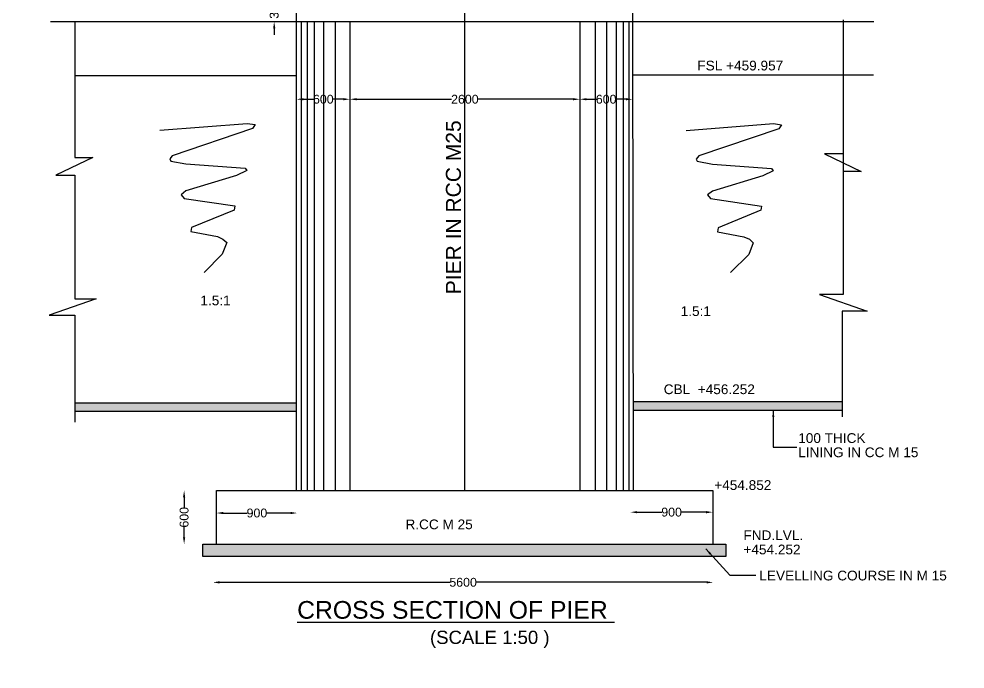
# Model space of a CAD drawing. Header units: millimetres. Extents: x 5124 to 2568158, y 2311 to 44431807.
# Drawn here: x 2546882 to 2557569, y 44419749 to 44427096 of the extents above; entities that cross this region are included whole.
import ezdxf

# ---------------------------------------------------------------- set-up
doc = ezdxf.new("R2010")
doc.units = ezdxf.units.MM
doc.header["$LTSCALE"] = 15
doc.header["$MEASUREMENT"] = 0
doc.layers.add('DRAWING', color=2, linetype='Continuous')
doc.layers.add('TEXT', color=7, linetype='Continuous')
doc.styles.get("Standard").update_dxf_attribs({"font": 'arial.ttf', "height": 100})
doc.dimstyles.get("Standard").update_dxf_attribs({"dimtxt": 100, "dimasz": 75, "dimexe": 0.18, "dimexo": 0.0625, "dimgap": 0.09, "dimtad": 0, "dimdec": 0, "dimzin": 0, "dimdsep": 46, "dimtxsty": 'Standard', "dimcen": 0.09, "dimse1": 1, "dimse2": 1, "dimadec": 0, "dimazin": 0, "dimtfac": 1, "dimtdec": 0, "dimtofl": 0, "dimtmove": 0, "dimatfit": 3, "dimfxl": 1, "dimtolj": 1, "dimtzin": 0, "dimarcsym": 0})
pattern_1 = [(50, (0, 0), (358.6300913, -31.3760675), [37.5, -412.5]), (355, (0, 0), (-69.3756668, 376.096067), [30, -330]), (100.4514, (29.9, -2.6), (289.2546909, 344.719771), [31.870095, -350.571056]), (46.1842, (0, 100), (533.6205243, -82.759507), [56.25, -618.75]), (96.6356, (44.47, 93.1), (467.331353, 487.0589355), [47.805144, -525.8565]), (351.1842, (0, 100), (467.3309726, 487.0593005), [45, -495]), (21, (50, 75), (298.453526, -201.3094453), [37.5, -412.5]), (326, (50, 75), (121.657666, 362.5750225), [30, -330]), (71.4514, (74.87, 58.22), (420.1113143, 161.2652484), [31.870095, -350.571056]), (37.5, (0, 0), (6.07992766, 166.4469269), [0, -326, 0, -335, 0, -331.25]), (7.5, (0, 0), (131.5347687, 197.20585594), [0, -191, 0, -318.5, 0, -126.25]), (327.5, (-111.5, 0), (266.9112181, -11.27743587), [0, -125, 0, -390, 0, -517.5]), (317.5, (-161.5, 0), (291.5930847, 50.0524912), [0, -162.5, 0, -259, 0, -367.5])]

# ---------------------------------------------------------------- blocks, each defined once
blk = doc.blocks.new('*D40')
at = {"layer": 'Defpoints', "color": 0, "transparency": 16777216}
for p in [(2550019, 44426188), (2550621, 44426188), (2550621, 44426188)]:
    blk.add_point(p, dxfattribs=at)
at = {"layer": 'TEXT', "color": 0, "lineweight": -2, "transparency": 16777216}
for p, q in [((2550094, 44426188), (2550209, 44426188)), ((2550546, 44426188), (2550431, 44426188))]:
    blk.add_line(p, q, dxfattribs=at)
at = {"layer": 'TEXT', "color": 0, "transparency": 16777216}
for points in [[(2550094, 44426201), (2550094, 44426176), (2550019, 44426188)], [(2550546, 44426201), (2550546, 44426176), (2550621, 44426188)]]:
    blk.add_solid(points, dxfattribs=at)
at = {"layer": 'TEXT', "color": 0, "transparency": 16777216, "insert": (2550320, 44426188), "char_height": 100, "attachment_point": 5}
blk.add_mtext('\\A1;600', dxfattribs=at)
blk = doc.blocks.new('*D41')
at = {"layer": 'Defpoints', "color": 0, "transparency": 16777216}
for p in [(2550621, 44426188), (2553217, 44426188), (2553217, 44426188)]:
    blk.add_point(p, dxfattribs=at)
at = {"layer": 'TEXT', "color": 0, "lineweight": -2, "transparency": 16777216}
for p, q in [((2550696, 44426188), (2551769, 44426188)), ((2553142, 44426188), (2552069, 44426188))]:
    blk.add_line(p, q, dxfattribs=at)
at = {"layer": 'TEXT', "color": 0, "transparency": 16777216}
for points in [[(2550696, 44426201), (2550696, 44426176), (2550621, 44426188)], [(2553142, 44426201), (2553142, 44426176), (2553217, 44426188)]]:
    blk.add_solid(points, dxfattribs=at)
at = {"layer": 'TEXT', "color": 0, "transparency": 16777216, "insert": (2551919, 44426188), "char_height": 100, "attachment_point": 5}
blk.add_mtext('\\A1;2600', dxfattribs=at)
blk = doc.blocks.new('*D42')
at = {"layer": 'Defpoints', "color": 0, "transparency": 16777216}
for p in [(2553217, 44426188), (2553813, 44426190), (2553813, 44426188)]:
    blk.add_point(p, dxfattribs=at)
at = {"layer": 'TEXT', "color": 0, "lineweight": -2, "transparency": 16777216}
for p, q in [((2553292, 44426188), (2553404, 44426188)), ((2553738, 44426188), (2553626, 44426188))]:
    blk.add_line(p, q, dxfattribs=at)
at = {"layer": 'TEXT', "color": 0, "transparency": 16777216}
for points in [[(2553292, 44426201), (2553292, 44426176), (2553217, 44426188)], [(2553738, 44426201), (2553738, 44426176), (2553813, 44426188)]]:
    blk.add_solid(points, dxfattribs=at)
at = {"layer": 'TEXT', "color": 0, "transparency": 16777216, "insert": (2553515, 44426188), "char_height": 100, "attachment_point": 5}
blk.add_mtext('\\A1;600', dxfattribs=at)
blk = doc.blocks.new('*D43')
at = {"layer": 'Defpoints', "color": 0, "transparency": 16777216}
for p in [(2549114, 44421521), (2550025, 44421521), (2550025, 44421512)]:
    blk.add_point(p, dxfattribs=at)
at = {"layer": 'TEXT', "color": 0, "lineweight": -2, "transparency": 16777216}
for p, q in [((2549189, 44421512), (2549459, 44421512)), ((2549950, 44421512), (2549680, 44421512))]:
    blk.add_line(p, q, dxfattribs=at)
at = {"layer": 'TEXT', "color": 0, "transparency": 16777216}
for points in [[(2549189, 44421525), (2549189, 44421500), (2549114, 44421512)], [(2549950, 44421525), (2549950, 44421500), (2550025, 44421512)]]:
    blk.add_solid(points, dxfattribs=at)
at = {"layer": 'TEXT', "color": 0, "transparency": 16777216, "insert": (2549570, 44421512), "char_height": 100, "attachment_point": 5}
blk.add_mtext('\\A1;900', dxfattribs=at)
blk = doc.blocks.new('*D44')
at = {"layer": 'Defpoints', "color": 0, "transparency": 16777216}
for p in [(2548748, 44421766), (2549114, 44421766), (2549114, 44421162)]:
    blk.add_point(p, dxfattribs=at)
at = {"layer": 'TEXT', "color": 0, "lineweight": -2, "transparency": 16777216}
for p, q in [((2548748, 44421691), (2548748, 44421574)), ((2548748, 44421237), (2548748, 44421353))]:
    blk.add_line(p, q, dxfattribs=at)
at = {"layer": 'TEXT', "color": 0, "transparency": 16777216}
for points in [[(2548735, 44421691), (2548760, 44421691), (2548748, 44421766)], [(2548735, 44421237), (2548760, 44421237), (2548748, 44421162)]]:
    blk.add_solid(points, dxfattribs=at)
at = {"layer": 'TEXT', "color": 0, "transparency": 16777216, "insert": (2548748, 44421464), "char_height": 100, "attachment_point": 5, "rotation": 90}
blk.add_mtext('\\A1;600', dxfattribs=at)
blk = doc.blocks.new('*D45')
at = {"layer": 'Defpoints', "color": 0, "transparency": 16777216}
for p in [(2553790, 44421522), (2554719, 44421522), (2554719, 44421522)]:
    blk.add_point(p, dxfattribs=at)
at = {"layer": 'TEXT', "color": 0, "lineweight": -2, "transparency": 16777216}
for p, q in [((2553865, 44421522), (2554144, 44421522)), ((2554644, 44421522), (2554365, 44421522))]:
    blk.add_line(p, q, dxfattribs=at)
at = {"layer": 'TEXT', "color": 0, "transparency": 16777216}
for points in [[(2553865, 44421534), (2553865, 44421509), (2553790, 44421522)], [(2554644, 44421534), (2554644, 44421509), (2554719, 44421522)]]:
    blk.add_solid(points, dxfattribs=at)
at = {"layer": 'TEXT', "color": 0, "transparency": 16777216, "insert": (2554254, 44421522), "char_height": 100, "attachment_point": 5}
blk.add_mtext('\\A1;900', dxfattribs=at)
blk = doc.blocks.new('*D46')
at = {"layer": 'Defpoints', "color": 0, "transparency": 16777216}
for p in [(2554724, 44420729), (2549073, 44420657), (2554724, 44420657)]:
    blk.add_point(p, dxfattribs=at)
at = {"layer": 'TEXT', "color": 0, "lineweight": -2, "transparency": 16777216}
for p, q in [((2549148, 44420729), (2551749, 44420729)), ((2554649, 44420729), (2552048, 44420729))]:
    blk.add_line(p, q, dxfattribs=at)
at = {"layer": 'TEXT', "color": 0, "transparency": 16777216}
for points in [[(2549148, 44420741), (2549148, 44420716), (2549073, 44420729)], [(2554649, 44420741), (2554649, 44420716), (2554724, 44420729)]]:
    blk.add_solid(points, dxfattribs=at)
at = {"layer": 'TEXT', "color": 0, "transparency": 16777216, "insert": (2551899, 44420729), "char_height": 100, "attachment_point": 5}
blk.add_mtext('\\A1;5600', dxfattribs=at)
blk = doc.blocks.new('*D82')
at = {"layer": 'Defpoints', "color": 0, "transparency": 16777216}
for p in [(2549765, 44427364), (2549765, 44427065), (2549765, 44427065)]:
    blk.add_point(p, dxfattribs=at)
at = {"layer": 'TEXT', "color": 0, "lineweight": -2, "transparency": 16777216}
for p, q in [((2549765, 44427439), (2549765, 44427514)), ((2549765, 44426990), (2549765, 44426915))]:
    blk.add_line(p, q, dxfattribs=at)
at = {"layer": 'TEXT', "color": 0, "transparency": 16777216}
for points in [[(2549753, 44427439), (2549778, 44427439), (2549765, 44427364)], [(2549753, 44426990), (2549778, 44426990), (2549765, 44427065)]]:
    blk.add_solid(points, dxfattribs=at)
at = {"layer": 'TEXT', "color": 0, "transparency": 16777216, "insert": (2549765, 44427214), "char_height": 100, "attachment_point": 5, "rotation": 90}
blk.add_mtext('\\A1;300', dxfattribs=at)

msp = doc.modelspace()

# ---------------------------------------------------------------- hatches: boundary and pattern name
at = {"layer": 'TEXT'}
h = msp.add_hatch(dxfattribs=at)
h.set_pattern_fill('AR-CONC,_O', color=0, scale=50)
h.set_pattern_definition(pattern_1)
h.paths.add_polyline_path([(2550702.8, 44410677.1), (2551227.7, 44410677.1), (2551220.2, 44417456.3), (2550691.6, 44417456.3)])
h.paths.add_polyline_path([(2549591.8, 44410677.1), (2550702.8, 44410677.1), (2550691.6, 44417456.3)])
h.paths.add_polyline_path([(2540370.7, 44410221.8), (2542790.6, 44410221.8), (2542790.6, 44414491.1), (2540370.7, 44414491.1)])
h.paths.add_polyline_path([(2537978.5, 44410221.8), (2540370.7, 44410221.8), (2540370.7, 44414491.1), (2537978.5, 44414491.1)])
h.paths.add_polyline_path([(2540370.7, 44414491.1), (2540370.7, 44415241.5), (2537978.5, 44415241.5), (2537978.5, 44414491.1)])
h.paths.add_polyline_path([(2540370.7, 44415241.5), (2540370.7, 44414491.1), (2542790.6, 44414491.1), (2542790.6, 44415241.5)])
h.paths.add_polyline_path([(2542790.6, 44415241.5), (2542790.6, 44415510.7), (2541742.8, 44415510.7), (2541207.4, 44415510.7), (2540370.7, 44415510.7), (2540370.7, 44415241.5)])
h.paths.add_polyline_path([(2550829.5, 44410857.4), (2551100.6, 44410857.4), (2551100.6, 44410705.2), (2550829.5, 44410705.2)], flags=24)
h.paths.add_polyline_path([(2549977.7, 44410857.4), (2550316.6, 44410857.4), (2550316.6, 44410705.2), (2549977.7, 44410705.2)], flags=24)
h.paths.add_polyline_path([(2540210.4, 44414899.9), (2540558.7, 44414899.9), (2540558.7, 44414747.8), (2540210.4, 44414747.8)], flags=9)
h.paths.add_polyline_path([(2550820.4, 44417825.9), (2551091.5, 44417825.9), (2551091.5, 44417673.8), (2550820.4, 44417673.8)], flags=9)
h.paths.add_polyline_path([(2551063.3, 44409910.5), (2551412.2, 44409910.5), (2551412.2, 44409758.4), (2551063.3, 44409758.4)], flags=9)
h.paths.add_polyline_path([(2549280.5, 44410855.6), (2549551.1, 44410855.6), (2549551.1, 44410703.5), (2549280.5, 44410703.5)], flags=9)
h.paths.add_polyline_path([(2551882.2, 44410857.4), (2552232.2, 44410857.4), (2552232.2, 44410705.2), (2551882.2, 44410705.2)], flags=9)
h.paths.add_polyline_path([(2552946.6, 44410857.4), (2553217.2, 44410857.4), (2553217.2, 44410705.2), (2552946.6, 44410705.2)], flags=9)
h.paths.add_polyline_path([(2540200.7, 44418496.3), (2540549, 44418496.3), (2540549, 44418344.1), (2540200.7, 44418344.1)], flags=9)
h.paths.add_polyline_path([(2540195.2, 44418124.9), (2540547.5, 44418124.9), (2540547.5, 44417972.8), (2540195.2, 44417972.8)], flags=9)
h.paths.add_polyline_path([(2542215.9, 44418126), (2542489.3, 44418126), (2542489.3, 44417973.9), (2542215.9, 44417973.9)], flags=9)
h.paths.add_polyline_path([(2542722.8, 44418126), (2542995.1, 44418126), (2542995.1, 44417973.9), (2542722.8, 44417973.9)], flags=9)
h.paths.add_polyline_path([(2540210.1, 44409493.7), (2540559, 44409493.7), (2540559, 44409341.5), (2540210.1, 44409341.5)], flags=9)
h.paths.add_polyline_path([(2540230.3, 44416197.8), (2540500.1, 44416197.8), (2540500.1, 44416045.7), (2540230.3, 44416045.7)], flags=9)
h.paths.add_polyline_path([(2540184.3, 44417072.7), (2540184.3, 44417345), (2540336.5, 44417345), (2540336.5, 44417072.7)], flags=9)
h.paths.add_polyline_path([(2541903.2, 44416443.5), (2542242.1, 44416443.5), (2542242.1, 44416291.4), (2541903.2, 44416291.4)], flags=9)
h.paths.add_polyline_path([(2541686.4, 44416694.6), (2541686.4, 44416969.2), (2541838.5, 44416969.2), (2541838.5, 44416694.6)], flags=9)
h.paths.add_polyline_path([(2565689.3, 44431271.9), (2568106.1, 44431271.9), (2568106.1, 44431582.3), (2565689.3, 44431582.3)], flags=9)
h.paths.add_polyline_path([(2559103.5, 44431297.7), (2560138.4, 44431297.7), (2560138.4, 44431608.2), (2559103.5, 44431608.2)], flags=9)
h.paths.add_polyline_path([(2559025, 44431216.8), (2567866.7, 44431216.8), (2567866.7, 44415750.3), (2559025, 44415750.3)], flags=9)
h.paths.add_polyline_path([(2550432.8, 44407938.3), (2552066.8, 44407938.3), (2552066.8, 44408180.9), (2550432.8, 44408180.9)], flags=9)
h.paths.add_polyline_path([(2557433.4, 44408262), (2558622.6, 44408262), (2558622.6, 44408452.7), (2557433.4, 44408452.7)], flags=9)
h.paths.add_polyline_path([(2557115.5, 44408480.3), (2559578.5, 44408480.3), (2559578.5, 44408708.2), (2557115.5, 44408708.2)], flags=9)
h.paths.add_polyline_path([(2557220.1, 44408823.3), (2559370, 44408823.3), (2559370, 44409069.3), (2557220.1, 44409069.3)], flags=9)
h.paths.add_polyline_path([(2546303, 44408072), (2548764.8, 44408072), (2548764.8, 44408266), (2546303, 44408266)], flags=9)
h.paths.add_polyline_path([(2546435.8, 44408314), (2548671.6, 44408314), (2548671.6, 44408556.6), (2546435.8, 44408556.6)], flags=9)
h.paths.add_polyline_path([(2559785.2, 44413013.7), (2566500.8, 44413013.7), (2566500.8, 44413246.6), (2559785.2, 44413246.6)], flags=9)
h.paths.add_polyline_path([(2559802.8, 44413664.6), (2566518.4, 44413664.6), (2566518.4, 44413897.4), (2559802.8, 44413897.4)], flags=9)
h.paths.add_polyline_path([(2557225.1, 44411959.1), (2558890.1, 44411959.1), (2558890.1, 44412226.1), (2557225.1, 44412226.1)], flags=9)
h.paths.add_polyline_path([(2556577.3, 44412192.5), (2560282.1, 44412192.5), (2560282.1, 44412464.2), (2556577.3, 44412464.2)], flags=9)
h.paths.add_polyline_path([(2556509, 44412415.4), (2559639.1, 44412415.4), (2559639.1, 44412755.1), (2556509, 44412755.1)], flags=9)
h.paths.add_polyline_path([(2556710.3, 44413618.1), (2557917.7, 44413618.1), (2557917.7, 44413812.1), (2556710.3, 44413812.1)], flags=9)
h.paths.add_polyline_path([(2556683.6, 44413255.5), (2557708.9, 44413255.5), (2557708.9, 44413449.5), (2556683.6, 44413449.5)], flags=9)
h.paths.add_polyline_path([(2562338.7, 44415055.8), (2567534, 44415055.8), (2567534, 44415366.2), (2562338.7, 44415366.2)], flags=9)
h.paths.add_polyline_path([(2553571, 44409971), (2554127, 44409971), (2554127, 44410124.1), (2553571, 44410124.1)], flags=9)
h.paths.add_polyline_path([(2553571.5, 44410133.8), (2554196, 44410133.8), (2554196, 44410283.8), (2553571.5, 44410283.8)], flags=9)
h.paths.add_polyline_path([(2553460, 44410905), (2554097.6, 44410905), (2554097.6, 44411058.1), (2553460, 44411058.1)], flags=9)
h.paths.add_polyline_path([(2551248.7, 44417451.5), (2552266.7, 44417451.5), (2552266.7, 44417604.6), (2551248.7, 44417604.6)], flags=9)
h.paths.add_polyline_path([(2543266, 44409265.4), (2545336.2, 44409265.4), (2545336.2, 44409420.7), (2543266, 44409420.7)], flags=9)
h.paths.add_polyline_path([(2543071, 44409554.1), (2543708.6, 44409554.1), (2543708.6, 44409707.2), (2543071, 44409707.2)], flags=9)
h.paths.add_polyline_path([(2543071.5, 44409716.9), (2543696, 44409716.9), (2543696, 44409867), (2543071.5, 44409867)], flags=9)
h.paths.add_polyline_path([(2542831.3, 44410220.3), (2543469, 44410220.3), (2543469, 44410373.5), (2542831.3, 44410373.5)], flags=9)
h.paths.add_polyline_path([(2542820.3, 44415287.7), (2543457.9, 44415287.7), (2543457.9, 44415440.8), (2542820.3, 44415440.8)], flags=9)
h.paths.add_polyline_path([(2542827.9, 44415526.7), (2543465.5, 44415526.7), (2543465.5, 44415679.9), (2542827.9, 44415679.9)], flags=9)
h.paths.add_polyline_path([(2539999.9, 44415729.4), (2540637.5, 44415729.4), (2540637.5, 44415882.5), (2539999.9, 44415882.5)], flags=9)
h.paths.add_polyline_path([(2539768.5, 44415872.9), (2541116.3, 44415872.9), (2541116.3, 44416028.1), (2539768.5, 44416028.1)], flags=9)
h.paths.add_polyline_path([(2540371.3, 44417113.2), (2541311.6, 44417113.2), (2541311.6, 44417266.4), (2540371.3, 44417266.4)], flags=9)
h.paths.add_polyline_path([(2539650.6, 44417469.5), (2540432.1, 44417469.5), (2540432.1, 44417624.7), (2539650.6, 44417624.7)], flags=9)
h.paths.add_polyline_path([(2539650.6, 44417630.2), (2541565.1, 44417630.2), (2541565.1, 44417785.4), (2539650.6, 44417785.4)], flags=9)
h.paths.add_polyline_path([(2551222.2, 44421301.5), (2552003.6, 44421301.5), (2552003.6, 44421456.7), (2551222.2, 44421456.7)], flags=9)
h.paths.add_polyline_path([(2555219.7, 44420722.9), (2557235.6, 44420722.9), (2557235.6, 44420878.1), (2555219.7, 44420878.1)], flags=9)
h.paths.add_polyline_path([(2555040.2, 44421018), (2555677.8, 44421018), (2555677.8, 44421171.2), (2555040.2, 44421171.2)], flags=9)
h.paths.add_polyline_path([(2555040.7, 44421180.9), (2555704, 44421180.9), (2555704, 44421330.9), (2555040.7, 44421330.9)], flags=9)
h.paths.add_polyline_path([(2554735.9, 44421803.5), (2555373.5, 44421803.5), (2555373.5, 44421956.7), (2554735.9, 44421956.7)], flags=9)
h.paths.add_polyline_path([(2555658.8, 44422115.9), (2556983.6, 44422115.9), (2556983.6, 44422271.1), (2555658.8, 44422271.1)], flags=9)
h.paths.add_polyline_path([(2555658.8, 44422276.5), (2556440.3, 44422276.5), (2556440.3, 44422431.7), (2555658.8, 44422431.7)], flags=9)
h.paths.add_polyline_path([(2554139.5, 44422828.1), (2555127.2, 44422828.1), (2555127.2, 44422983.3), (2554139.5, 44422983.3)], flags=9)
h.paths.add_polyline_path([(2554331.5, 44423711.1), (2554693.3, 44423711.1), (2554693.3, 44423864.3), (2554331.5, 44423864.3)], flags=9)
h.paths.add_polyline_path([(2551737.1, 44423987.6), (2551737.1, 44426404.3), (2551426.7, 44426404.3), (2551426.7, 44423987.6)], flags=9)
h.paths.add_polyline_path([(2554519.5, 44426486.4), (2555452.8, 44426486.4), (2555452.8, 44426641.6), (2554519.5, 44426641.6)], flags=9)
h.paths.add_polyline_path([(2553841.1, 44427081.2), (2554478.8, 44427081.2), (2554478.8, 44427234.4), (2553841.1, 44427234.4)], flags=9)
h.paths.add_polyline_path([(2553764.1, 44427368.3), (2554401.7, 44427368.3), (2554401.7, 44427521.4), (2553764.1, 44427521.4)], flags=9)
h.paths.add_polyline_path([(2551227, 44427624.6), (2551864.6, 44427624.6), (2551864.6, 44427777.8), (2551227, 44427777.8)], flags=9)
h.paths.add_polyline_path([(2551245.3, 44427769.4), (2552554.3, 44427769.4), (2552554.3, 44427924.6), (2551245.3, 44427924.6)], flags=9)
h.paths.add_polyline_path([(2551938.5, 44429222.9), (2552917.6, 44429222.9), (2552917.6, 44429376.1), (2551938.5, 44429376.1)], flags=9)
h.paths.add_polyline_path([(2551133.5, 44429579.4), (2551914.9, 44429579.4), (2551914.9, 44429734.6), (2551133.5, 44429734.6)], flags=9)
h.paths.add_polyline_path([(2551133.5, 44429740.1), (2553009.2, 44429740.1), (2553009.2, 44429895.3), (2551133.5, 44429895.3)], flags=9)
h.paths.add_polyline_path([(2535011.9, 44421701.9), (2535649.5, 44421701.9), (2535649.5, 44421855.1), (2535011.9, 44421855.1)], flags=9)
h.paths.add_polyline_path([(2535011.9, 44422209.3), (2535649.5, 44422209.3), (2535649.5, 44422362.5), (2535011.9, 44422362.5)], flags=9)
h.paths.add_polyline_path([(2551475.8, 44419939.2), (2552925.2, 44419939.2), (2552925.2, 44420234.3), (2551475.8, 44420234.3)], flags=9)
h.paths.add_polyline_path([(2550531.5, 44408890.7), (2551980.9, 44408890.7), (2551980.9, 44409185.8), (2550531.5, 44409185.8)], flags=9)
h.paths.add_polyline_path([(2539887.8, 44408676.4), (2541337.2, 44408676.4), (2541337.2, 44408971.6), (2539887.8, 44408971.6)], flags=9)
h.paths.add_polyline_path([(2540042.7, 44420084.8), (2541492.1, 44420084.8), (2541492.1, 44420380), (2540042.7, 44420380)], flags=9)
h.paths.add_polyline_path([(2549972.9, 44420262.5), (2553662.5, 44420262.5), (2553662.5, 44420573), (2549972.9, 44420573)], flags=9)
h.paths.add_polyline_path([(2549622.6, 44409217.9), (2553591.5, 44409217.9), (2553591.5, 44409528.3), (2549622.6, 44409528.3)], flags=9)
h.paths.add_polyline_path([(2538441.7, 44409010.4), (2543015.9, 44409010.4), (2543015.9, 44409320.8), (2538441.7, 44409320.8)], flags=9)
h.paths.add_polyline_path([(2539206.5, 44420363.6), (2542709.4, 44420363.6), (2542709.4, 44420674.1), (2539206.5, 44420674.1)], flags=9)
h.paths.add_polyline_path([(2543721.3, 44421311.8), (2545939, 44421311.8), (2545939, 44421467), (2543721.3, 44421467)], flags=9)
h.paths.add_polyline_path([(2543560.8, 44421617.7), (2544198.4, 44421617.7), (2544198.4, 44421770.9), (2543560.8, 44421770.9)], flags=9)
h.paths.add_polyline_path([(2543561.3, 44421780.6), (2544224.6, 44421780.6), (2544224.6, 44421930.6), (2543561.3, 44421930.6)], flags=9)
h.paths.add_polyline_path([(2543293.8, 44422295), (2543931.4, 44422295), (2543931.4, 44422448.2), (2543293.8, 44422448.2)], flags=9)
h.paths.add_polyline_path([(2539153.8, 44421981.5), (2541456.5, 44421981.5), (2541456.5, 44422136.7), (2539153.8, 44422136.7)], flags=9)
h.paths.add_polyline_path([(2539770.3, 44425363.8), (2541320.2, 44425363.8), (2541320.2, 44425519), (2539770.3, 44425519)], flags=9)
h.paths.add_polyline_path([(2540042.5, 44427424.1), (2541227.6, 44427424.1), (2541227.6, 44427579.3), (2540042.5, 44427579.3)], flags=9)
h.paths.add_polyline_path([(2542952.1, 44427869.9), (2544300, 44427869.9), (2544300, 44428025.1), (2542952.1, 44428025.1)], flags=9)
h.paths.add_polyline_path([(2542601.9, 44428204.9), (2543476.4, 44428204.9), (2543476.4, 44428360.1), (2542601.9, 44428360.1)], flags=9)
h.paths.add_polyline_path([(2541184.4, 44427894.8), (2541989, 44427894.8), (2541989, 44428050), (2541184.4, 44428050)], flags=9)
h.paths.add_polyline_path([(2540939.3, 44428508.4), (2541891.4, 44428508.4), (2541891.4, 44428663.6), (2540939.3, 44428663.6)], flags=9)
h.paths.add_polyline_path([(2540798.2, 44428458.6), (2540925.9, 44428458.6), (2540925.9, 44428608.6), (2540798.2, 44428608.6)], flags=9)
h.paths.add_polyline_path([(2540745.2, 44428478.3), (2540897.8, 44428478.3), (2540897.8, 44428633.5), (2540745.2, 44428633.5)], flags=9)
h.paths.add_polyline_path([(2535187.2, 44429157.8), (2536169.9, 44429157.8), (2536169.9, 44429310.9), (2535187.2, 44429310.9)], flags=9)
h.paths.add_polyline_path([(2537247.6, 44427787.2), (2537866.1, 44427787.2), (2537866.1, 44427942.4), (2537247.6, 44427942.4)], flags=9)
h.paths.add_polyline_path([(2537247.6, 44427947.8), (2538727.6, 44427947.8), (2538727.6, 44428103), (2537247.6, 44428103)], flags=9)
h.paths.add_polyline_path([(2538366.9, 44428566.3), (2538985.4, 44428566.3), (2538985.4, 44428721.6), (2538366.9, 44428721.6)], flags=9)
h.paths.add_polyline_path([(2537963.4, 44428745.2), (2538946.5, 44428745.2), (2538946.5, 44428900.4), (2537963.4, 44428900.4)], flags=9)
h.paths.add_polyline_path([(2537144.6, 44428839.6), (2538935.3, 44428839.6), (2538935.3, 44428994.8), (2537144.6, 44428994.8)], flags=9)
h.paths.add_polyline_path([(2537144.6, 44429000.3), (2538687.1, 44429000.3), (2538687.1, 44429155.5), (2537144.6, 44429155.5)], flags=9)
h.paths.add_polyline_path([(2538904.8, 44429175.7), (2539806.3, 44429175.7), (2539806.3, 44429328.9), (2538904.8, 44429328.9)], flags=9)
h.paths.add_polyline_path([(2541093, 44429217.5), (2542033.4, 44429217.5), (2542033.4, 44429370.7), (2541093, 44429370.7)], flags=9)
h.paths.add_polyline_path([(2544871.2, 44429173.8), (2545596.8, 44429173.8), (2545596.8, 44429324.5), (2544871.2, 44429324.5)], flags=9)
h.paths.add_polyline_path([(2542028.7, 44430248.5), (2543640.7, 44430248.5), (2543640.7, 44430403.7), (2542028.7, 44430403.7)], flags=9)
h.paths.add_polyline_path([(2542028.7, 44430409.1), (2543664, 44430409.1), (2543664, 44430564.4), (2542028.7, 44430564.4)], flags=9)
h.paths.add_polyline_path([(2538118.5, 44430733.3), (2539893.6, 44430733.3), (2539893.6, 44430888.6), (2538118.5, 44430888.6)], flags=9)
h.paths.add_polyline_path([(2538218.4, 44430866.5), (2539776.9, 44430866.5), (2539776.9, 44431021.7), (2538218.4, 44431021.7)], flags=9)
h.paths.add_polyline_path([(2538036.2, 44430253.4), (2539381.5, 44430253.4), (2539381.5, 44430403.4), (2538036.2, 44430403.4)], flags=9)
h = msp.add_hatch(dxfattribs=at)
h.set_pattern_fill('AR-CONC,_O', color=0, scale=50)
h.set_pattern_definition(pattern_1)
h.paths.add_polyline_path([(2553164.4, 44429043.4), (2551916.6, 44429072.7), (2551916.6, 44428824.6), (2552677.1, 44428802.4), (2553008.4, 44428653.5), (2553008.4, 44427574.7), (2553164.4, 44427574.7)])
h.paths.add_polyline_path([(2551916.6, 44429072.7), (2551916.2, 44429072.7), (2550666, 44429042.4), (2550666, 44427577.2), (2550812.3, 44427577.2), (2550812.3, 44428618.7), (2551158.6, 44428802.8), (2551916.6, 44428824.9)])
h.paths.add_polyline_path([(2550666, 44429042.4), (2549784.3, 44429021.1), (2549784.3, 44429304.2), (2549303.1, 44429304.2), (2549303.1, 44428929.1), (2550517.5, 44428645.8), (2550517.5, 44427577.2), (2550666, 44427577.2)])
h.paths.add_polyline_path([(2554517, 44429303), (2554035.3, 44429303), (2554035.3, 44429023), (2553164.4, 44429043.4), (2553164.4, 44427574.7), (2553308, 44427574.7), (2553308, 44428647.7), (2554517, 44428927.6)])
h.paths.add_polyline_path([(2554866.9, 44421161.7), (2548960.3, 44421161.7), (2548960.3, 44421020.8), (2554866.9, 44421020.8)])
h.paths.add_polyline_path([(2542671.5, 44416894.4), (2542671.5, 44417226.6), (2542245.3, 44417226.6), (2542245.3, 44416978.8), (2541474.7, 44416996.9), (2541474.7, 44415697.4), (2541601.8, 44415697.4), (2541601.8, 44416646.8)])
h.paths.add_polyline_path([(2541474.7, 44416996.9), (2540370.7, 44417022.8), (2540370.7, 44416803.3), (2541043.6, 44416783.6), (2541336.7, 44416651.9), (2541336.7, 44415697.4), (2541474.7, 44415697.4)])
h.paths.add_polyline_path([(2540370.7, 44417022.8), (2540370.4, 44417022.8), (2539264.2, 44416996), (2539264.2, 44415699.6), (2539393.7, 44415699.6), (2539393.7, 44416621.1), (2539700.1, 44416784), (2540365.8, 44416803.4), (2540370.7, 44416803.3)])
h.paths.add_polyline_path([(2539264.2, 44416996), (2538484.1, 44416977.1), (2538484.1, 44417227.6), (2538058.4, 44417227.6), (2538058.4, 44416895.8), (2539132.9, 44416645), (2539132.9, 44415699.6), (2539264.2, 44415699.6)])
h.paths.add_polyline_path([(2541866.2, 44416692.8), (2541866.2, 44416975.9), (2541660.2, 44416975.9), (2541660.2, 44416692.8)], flags=25)
h.paths.add_polyline_path([(2539122.1, 44416029.8), (2539405.2, 44416029.8), (2539405.2, 44416235.9), (2539122.1, 44416235.9)], flags=9)
h.paths.add_polyline_path([(2539114.6, 44416693.9), (2539114.6, 44416977), (2538908.5, 44416977), (2538908.5, 44416693.9)], flags=24)
h = msp.add_hatch(dxfattribs=at)
h.set_pattern_fill('AR-SAND', color=0, scale=100)
h.set_pattern_definition([(37.5, (0, 0), (-6.2993358, 192.6823769), [0, -152, 0, -170, 0, -162.5]), (7.5, (0, 0), (176.9776705, 282.2146065), [0, -82, 0, -137, 0, -52.5]), (327.5, (-123, 0), (311.4141862, 0.56590535), [0, -50, 0, -180, 0, -235]), (317.5, (-123, 0), (300.6126605, 87.7675565), [0, -25, 0, -118, 0, -135])])
h.paths.add_polyline_path([(2550019, 44422755.8), (2547514, 44422755.8), (2547514, 44422659.3), (2550019, 44422659.3)])
h.paths.add_polyline_path([(2556181.9, 44422769.4), (2553819.1, 44422769.4), (2553819.3, 44422675), (2556181.9, 44422675)])

# ---------------------------------------------------------------- linework, layer by layer
at = {"layer": 'DRAWING', "color": 0}
for points in [[(2551916.6, 44430152.5), (2551916.6, 44427065.2)], [(2550019, 44421765.9), (2550019, 44427065.2), (2550019, 44427363.7), (2553811.3, 44427363.7), (2553811.3, 44427065.2), (2553821, 44421765.9)], [(2547514, 44427065.2), (2547514, 44425528.8), (2547716.9, 44425528.8), (2547299.5, 44425328.4), (2547514, 44425328.4), (2547514, 44423934.3), (2547755.8, 44423934.3), (2547222.3, 44423747.7), (2547514, 44423747.7), (2547514, 44422537.7)], [(2547240.3, 44427065.2), (2556539.8, 44427065.2)], [(2550068.9, 44427065.2), (2550068.9, 44421765.9)], [(2550137.9, 44427065.2), (2550137.9, 44421765.9)], [(2550217.2, 44427065.2), (2550217.2, 44421765.9)], [(2550322.5, 44427065.2), (2550322.5, 44421765.9)], [(2550455.4, 44427065.2), (2550455.4, 44421765.9)], [(2550620.9, 44427065.2), (2550620.9, 44421765.9)], [(2551916.6, 44427065.2), (2551916.6, 44421765.9)], [(2553217.1, 44427065.2), (2553217.1, 44421765.9)], [(2553390.4, 44427065.2), (2553390.4, 44421765.9)], [(2553520.2, 44427065.2), (2553520.2, 44421765.9)], [(2553626.5, 44427065.2), (2553626.5, 44421765.9)], [(2553705.7, 44427065.2), (2553705.7, 44421765.9)], [(2553771.3, 44427065.2), (2553771.3, 44421765.9)], [(2549114.2, 44421161.7), (2549114.2, 44421765.9), (2554718.9, 44421765.9), (2554718.9, 44421161.7)]]:
    msp.add_lwpolyline(points, dxfattribs=at)
msp.add_lwpolyline([(2548960.3, 44421161.7), (2554866.9, 44421161.7), (2554866.9, 44421020.8), (2548960.3, 44421020.8)], close=True, dxfattribs=at)
at = {"layer": 'TEXT', "color": 0}
for points in [[(2556192.6, 44427085.2), (2556192.6, 44425572.1), (2555981.7, 44425572.1), (2556396, 44425373), (2556190.9, 44425373), (2556190.9, 44423982.6), (2555924.3, 44423982.6), (2556464.4, 44423795), (2556181.9, 44423795), (2556181.9, 44422599.1)], [(2547514, 44426457), (2550019, 44426457)], [(2553815.4, 44426465.1), (2556536.5, 44426465.1)], [(2548472.1, 44425839), (2549459.2, 44425914.7), (2549549, 44425901.3), (2549519.6, 44425857.6), (2548614.5, 44425549.6), (2548584.9, 44425513.3), (2548596.4, 44425489.9), (2548767.1, 44425457.3), (2549435.7, 44425408.3), (2549454.3, 44425383), (2549337.7, 44425325.5), (2548767.2, 44425152.6), (2548714, 44425109.5), (2548747.5, 44425068.2), (2549321.7, 44424981.9), (2549314.8, 44424936.6), (2548831.9, 44424738.4), (2548823.5, 44424692.9), (2549124.1, 44424637.1), (2549185.6, 44424608.5), (2549228.6, 44424569.7), (2549178.9, 44424436.9), (2548973.3, 44424231.4)], [(2554419.5, 44425836.7), (2555406.6, 44425912.3), (2555496.4, 44425898.9), (2555467, 44425855.2), (2554561.9, 44425547.2), (2554532.3, 44425510.9), (2554543.8, 44425487.5), (2554714.5, 44425454.9), (2555383.1, 44425405.9), (2555401.7, 44425380.6), (2555285.1, 44425323.1), (2554714.6, 44425150.2), (2554661.4, 44425107.2), (2554694.9, 44425065.9), (2555269.1, 44424979.5), (2555262.2, 44424934.2), (2554779.3, 44424736.1), (2554770.9, 44424690.5), (2555071.5, 44424634.8), (2555133, 44424606.2), (2555176, 44424567.4), (2555126.3, 44424434.5), (2554920.7, 44424229)], [(2556192.6, 44425572.1), (2556190.9, 44425373)], [(2547514, 44422755.8), (2550019, 44422755.8)], [(2556184.8, 44422769.4), (2553816.5, 44422769.4)], [(2550019, 44422659.3), (2547514, 44422659.3)], [(2553817.8, 44422675), (2556181.7, 44422675)]]:
    msp.add_lwpolyline(points, dxfattribs=at)

# ---------------------------------------------------------------- texts
for s, height, p in [('FSL +459.957', 110, (2554545.4, 44426514)), ('1.5:1', 110, (2548931.7, 44423859.9)), ('1.5:1', 110, (2554357, 44423738.4)), ('CBL  +456.252', 110, (2554165.3, 44422855.7)), ('100 THICK ', 110, (2555684.6, 44422304.1)), ('LINING IN CC M 15 ', 110, (2555684.6, 44422143.4)), ('+454.852', 110, (2554736.1, 44421773.2)), ('R.CC M 25 ', 110, (2551248, 44421329)), ('FND.LVL.', 110, (2555065.7, 44421205.9)), ('+454.252', 110, (2555065.7, 44421045.2)), ('LEVELLING COURSE IN M 15 ', 110, (2555245.6, 44420750.5)), ('%%UCROSS SECTION OF PIER ', 200, (2550024.6, 44420317.7)), ('(SCALE 1:50 )', 150, (2551525, 44420032.4))]:
    msp.add_text(s, height=height, dxfattribs=at).set_placement(p)
msp.add_text('PIER IN RCC M25', height=170, rotation=90, dxfattribs=at).set_placement((2551874.7, 44423984.2))

# ---------------------------------------------------------------- dimensions: what is measured, and where the dimension line sits
for base, p1, p2, text, picture, middle in [((2549765.3, 44427065.2), (2549765.3, 44427363.7), (2549765.3, 44427065.2), '300', '*D82', (2549765.3, 44427214.4)), ((2548747.8, 44421765.9), (2549114.2, 44421161.7), (2549114.2, 44421765.9), '600', '*D44', (2548747.8, 44421463.8))]:
    dim = msp.add_linear_dim(base=base, p1=p1, p2=p2, angle=90, text=text, dimstyle='Standard', override={"dimzin": 2}, dxfattribs=at)
    dim.commit()
    dim.dimension.update_dxf_attribs({"geometry": picture, "text_midpoint": middle})
for base, p1, p2, text, picture, middle in [((2550620.9, 44426188.5), (2550019, 44426188.5), (2550620.9, 44426188.5), '600', '*D40', (2550320, 44426188.5)), ((2553217.1, 44426188.5), (2550620.9, 44426188.5), (2553217.1, 44426188.5), '2600', '*D41', (2551919, 44426188.5)), ((2553812.9, 44426188.5), (2553217.1, 44426188.5), (2553812.9, 44426189.6), '600', '*D42', (2553515, 44426188.5)), ((2554718.9, 44421521.8), (2553790, 44421521.8), (2554718.9, 44421521.8), '900', '*D45', (2554254.4, 44421521.8)), ((2550024.9, 44421512.4), (2549114.2, 44421520.7), (2550024.9, 44421520.7), '900', '*D43', (2549569.6, 44421512.4)), ((2554724.1, 44420728.5), (2549073.1, 44420657.2), (2554724.1, 44420657.2), '5600', '*D46', (2551898.6, 44420728.5))]:
    dim = msp.add_linear_dim(base=base, p1=p1, p2=p2, text=text, dimstyle='Standard', override={"dimzin": 2}, dxfattribs=at)
    dim.commit()
    dim.dimension.update_dxf_attribs({"geometry": picture, "text_midpoint": middle})

# ---------------------------------------------------------------- leaders
for points in [[(2555402.6, 44422673.7), (2555402.6, 44422255.7), (2555667.6, 44422255.7)], [(2554641, 44421106.8), (2554913, 44420808.8), (2555206.2, 44420808.8)]]:
    msp.add_leader(points, dimstyle='Standard', override={"dimgap": 0.09, "dimtad": 0, "dimzin": 2}, dxfattribs=at)

doc.saveas('drawing.dxf')
